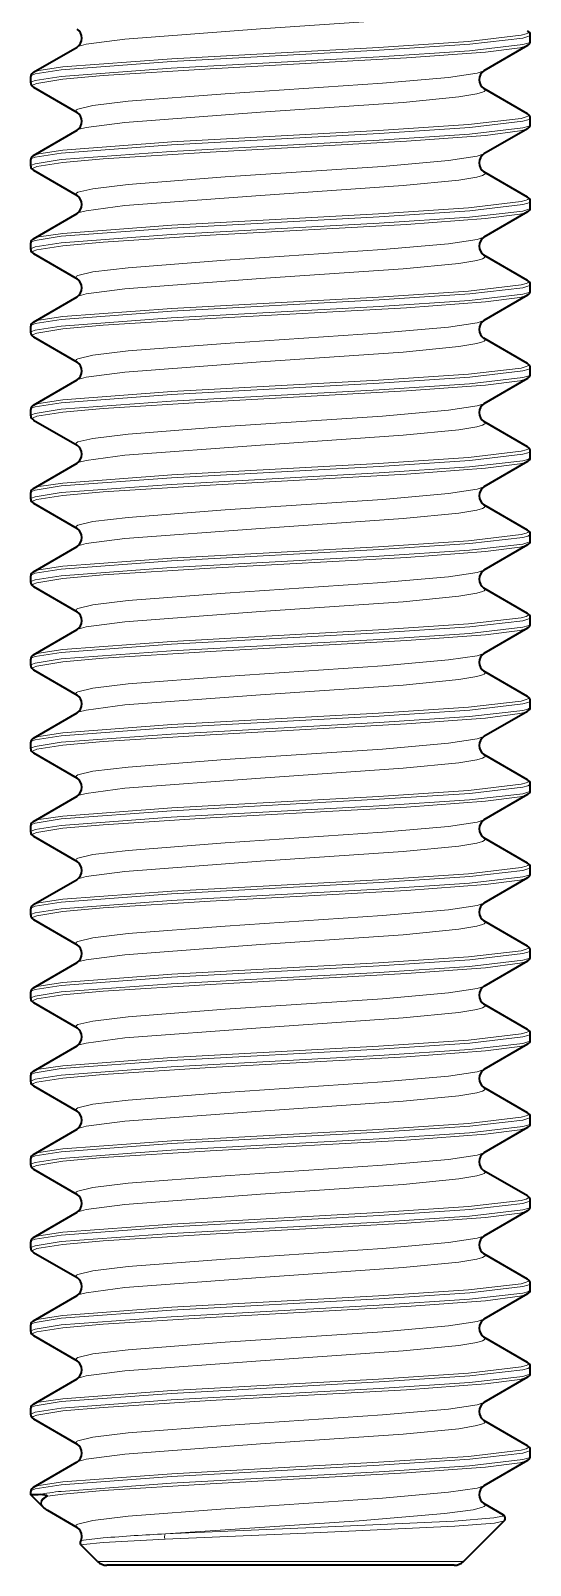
# Model space of a CAD drawing. Extents: x 145 to 857, y 42 to 790.
# Drawn here: x 452.29 to 455.29, y 617.53 to 626.75 of the extents above; entities that cross this region are included whole.
import ezdxf

# ---------------------------------------------------------------- set-up
doc = ezdxf.new("R2010")
doc.units = 0

msp = doc.modelspace()

# ---------------------------------------------------------------- linework, layer by layer
at = {"color": 7, "lineweight": 35, "ltscale": 0.000985718}
for p, q in [((455.292, 626.6844), (455.292, 626.7239)), ((452.292, 626.4344), (452.292, 626.4739)), ((455.292, 626.1844), (455.292, 626.2239)), ((452.292, 625.9344), (452.292, 625.9739)), ((455.292, 625.6844), (455.292, 625.7239)), ((452.292, 625.4344), (452.292, 625.4739)), ((455.292, 625.1844), (455.292, 625.2239)), ((452.292, 624.9344), (452.292, 624.9739)), ((455.292, 624.6844), (455.292, 624.7239)), ((452.292, 624.4344), (452.292, 624.4739)), ((455.292, 624.1844), (455.292, 624.2239)), ((452.292, 623.9344), (452.292, 623.9739)), ((455.292, 623.6844), (455.292, 623.7239)), ((452.292, 623.4344), (452.292, 623.4739)), ((455.292, 623.1844), (455.292, 623.2239)), ((452.292, 622.9344), (452.292, 622.9739)), ((455.292, 622.6844), (455.292, 622.7239)), ((452.292, 622.4344), (452.292, 622.4739)), ((455.292, 622.1844), (455.292, 622.2239)), ((452.292, 621.9344), (452.292, 621.9739)), ((455.292, 621.6844), (455.292, 621.7239)), ((452.292, 621.4344), (452.292, 621.4739)), ((455.292, 621.1844), (455.292, 621.2239)), ((452.292, 620.9344), (452.292, 620.9739)), ((455.292, 620.6844), (455.292, 620.7239)), ((452.292, 620.4344), (452.292, 620.4739)), ((455.292, 620.1844), (455.292, 620.2239)), ((452.292, 619.9344), (452.292, 619.9739)), ((455.292, 619.6844), (455.292, 619.7239)), ((452.292, 619.4344), (452.292, 619.4739)), ((455.292, 619.1844), (455.292, 619.2239)), ((452.292, 618.9344), (452.292, 618.9739)), ((455.292, 618.6844), (455.292, 618.7239)), ((452.292, 618.4344), (452.292, 618.4739)), ((455.292, 618.1844), (455.292, 618.2239))]:
    msp.add_line(p, q, dxfattribs=at)
at = {"color": 7, "lineweight": 35, "ltscale": 0.00757}
for p, q in [((452.3083, 626.4985), (452.5703, 626.6505)), ((455.2756, 626.2485), (455.0137, 626.4005)), ((452.3083, 625.9985), (452.5703, 626.1505)), ((455.2756, 625.7485), (455.0137, 625.9005)), ((452.3083, 625.4985), (452.5703, 625.6505)), ((455.2756, 625.2485), (455.0137, 625.4005)), ((452.3083, 624.9985), (452.5703, 625.1505)), ((455.2756, 624.7485), (455.0137, 624.9005)), ((452.3083, 624.4985), (452.5703, 624.6505)), ((455.2756, 624.2485), (455.0137, 624.4005)), ((452.3083, 623.9985), (452.5703, 624.1505)), ((455.2756, 623.7485), (455.0137, 623.9005)), ((452.3083, 623.4985), (452.5703, 623.6505)), ((455.2756, 623.2485), (455.0137, 623.4005)), ((452.3083, 622.9985), (452.5703, 623.1505)), ((455.2756, 622.7485), (455.0137, 622.9005)), ((452.3083, 622.4985), (452.5703, 622.6505)), ((455.2756, 622.2485), (455.0137, 622.4005)), ((452.3083, 621.9985), (452.5703, 622.1505)), ((455.2756, 621.7485), (455.0137, 621.9005)), ((452.3083, 621.4985), (452.5703, 621.6505)), ((455.2756, 621.2485), (455.0137, 621.4005)), ((452.3083, 620.9985), (452.5703, 621.1505)), ((455.2756, 620.7485), (455.0137, 620.9005)), ((452.3083, 620.4985), (452.5703, 620.6505)), ((455.2756, 620.2485), (455.0137, 620.4005)), ((452.3083, 619.9985), (452.5703, 620.1505)), ((455.2756, 619.7485), (455.0137, 619.9005)), ((452.3083, 619.4985), (452.5703, 619.6505)), ((455.2756, 619.2485), (455.0137, 619.4005)), ((452.3083, 618.9985), (452.5703, 619.1505)), ((455.2756, 618.7485), (455.0137, 618.9005)), ((452.3083, 618.4985), (452.5703, 618.6505)), ((455.2756, 618.2485), (455.0137, 618.4005)), ((452.3083, 617.9985), (452.5703, 618.1505))]:
    msp.add_line(p, q, dxfattribs=at)
at = {"color": 7, "lineweight": 35, "ltscale": 0.007572}
for p, q in [((455.2756, 626.6598), (455.0137, 626.5078)), ((452.3083, 626.4098), (452.5703, 626.2578)), ((455.2756, 626.1598), (455.0137, 626.0078)), ((452.3083, 625.9098), (452.5703, 625.7578)), ((455.2756, 625.6598), (455.0137, 625.5078)), ((452.3083, 625.4098), (452.5703, 625.2578)), ((455.2756, 625.1598), (455.0137, 625.0078)), ((452.3083, 624.9098), (452.5703, 624.7578)), ((455.2756, 624.6598), (455.0137, 624.5078)), ((452.3083, 624.4098), (452.5703, 624.2578)), ((455.2756, 624.1598), (455.0137, 624.0078)), ((452.3083, 623.9098), (452.5703, 623.7578)), ((455.2756, 623.6598), (455.0137, 623.5078)), ((452.3083, 623.4098), (452.5703, 623.2578)), ((455.2756, 623.1598), (455.0137, 623.0078)), ((452.3083, 622.9098), (452.5703, 622.7578)), ((455.2756, 622.6598), (455.0137, 622.5078)), ((452.3083, 622.4098), (452.5703, 622.2578)), ((455.2756, 622.1598), (455.0137, 622.0078)), ((452.3083, 621.9098), (452.5703, 621.7578)), ((455.2756, 621.6598), (455.0137, 621.5078)), ((452.3083, 621.4098), (452.5703, 621.2578)), ((455.2756, 621.1598), (455.0137, 621.0078)), ((452.3083, 620.9098), (452.5703, 620.7578)), ((455.2756, 620.6598), (455.0137, 620.5078)), ((452.3083, 620.4098), (452.5703, 620.2578)), ((455.2756, 620.1598), (455.0137, 620.0078)), ((452.3083, 619.9098), (452.5703, 619.7578)), ((455.2756, 619.6598), (455.0137, 619.5078)), ((452.3083, 619.4098), (452.5703, 619.2578)), ((455.2756, 619.1598), (455.0137, 619.0078)), ((452.3083, 618.9098), (452.5703, 618.7578)), ((455.2756, 618.6598), (455.0137, 618.5078)), ((452.3083, 618.4098), (452.5703, 618.2578)), ((455.2756, 618.1598), (455.0137, 618.0078))]:
    msp.add_line(p, q, dxfattribs=at)
at = {"color": 7, "lineweight": 35, "ltscale": 0.000491333}
msp.add_line((452.292, 617.9542), (452.292, 617.9738), dxfattribs=at)
at = {"color": 7, "lineweight": 35, "ltscale": 0.001141}
msp.add_line((452.3376, 617.9542), (452.292, 617.9542), dxfattribs=at)
at = {"color": 7, "lineweight": 35, "ltscale": 0.00255}
msp.add_line((452.3641, 617.882), (452.292, 617.9542), dxfattribs=at)
at = {"color": 7, "lineweight": 35, "ltscale": 0.000131553}
msp.add_line((452.3934, 617.9451), (452.3892, 617.9484), dxfattribs=at)
at = {"color": 7, "lineweight": 13, "ltscale": 0.002306}
msp.add_line((452.4848, 617.957), (452.3934, 617.9451), dxfattribs=at)
at = {"color": 7, "lineweight": 13, "ltscale": 0.000780081}
msp.add_line((452.3935, 617.8604), (452.3683, 617.8788), dxfattribs=at)
at = {"color": 7, "lineweight": 35, "ltscale": 0.005112}
msp.add_line((452.3935, 617.8604), (452.5703, 617.7578), dxfattribs=at)
at = {"color": 7, "lineweight": 35, "ltscale": 0.003328}
msp.add_line((455.1288, 617.8337), (455.0137, 617.9005), dxfattribs=at)
at = {"color": 7, "lineweight": 35, "ltscale": 0.008615}
msp.add_line((454.8911, 617.5533), (455.1349, 617.797), dxfattribs=at)
at = {"color": 7, "lineweight": 35, "ltscale": 0.003435}
msp.add_line((452.6928, 617.5533), (452.5956, 617.6505), dxfattribs=at)
at = {"color": 7, "lineweight": 13, "ltscale": 0.009292}
msp.add_line((453.099, 617.6877), (452.7279, 617.6666), dxfattribs=at)
at = {"color": 7, "lineweight": 13, "ltscale": 0.003364}
msp.add_line((452.8274, 617.5533), (452.6928, 617.5533), dxfattribs=at)
at = {"color": 7, "lineweight": 13, "ltscale": 0.051595}
msp.add_line((454.8911, 617.5533), (452.8274, 617.5533), dxfattribs=at)
at = {"color": 7, "lineweight": 35, "ltscale": 0.003191}
msp.add_line((452.877, 617.5299), (452.7494, 617.5299), dxfattribs=at)
at = {"color": 7, "lineweight": 35, "ltscale": 0.048939}
msp.add_line((454.8346, 617.5299), (452.877, 617.5299), dxfattribs=at)
at = {"color": 7, "lineweight": 13}
for points in [[(452.5703, 626.6505), (452.5829, 626.6561), (452.625, 626.6671), (452.8572, 626.6979), (453.6721, 626.7589), (454.5292, 626.8179), (454.8621, 626.8507), (454.9708, 626.8688), (455.0054, 626.8788), (455.0156, 626.884), (455.0196, 626.8874), (455.0207, 626.8891), (455.0213, 626.8917)], [(455.292, 626.7239), (455.2914, 626.7217), (455.2905, 626.7202), (455.287, 626.7173), (455.278, 626.713), (455.2472, 626.7043), (454.9283, 626.6672), (454.3847, 626.6312), (453.1366, 626.5629), (452.4756, 626.5136)], [(455.292, 626.6844), (455.2914, 626.6823), (455.2904, 626.6808), (455.2868, 626.6779), (455.2778, 626.6735), (455.2468, 626.6649), (454.9274, 626.6278), (454.3839, 626.5918), (453.1362, 626.5234), (452.4756, 626.4742)], [(455.282, 626.7412), (455.2814, 626.739), (455.2804, 626.7375), (455.2769, 626.7346), (455.268, 626.7303), (455.2372, 626.7217), (454.92, 626.6845), (454.3801, 626.6485), (453.1399, 626.5801), (452.4839, 626.5309)], [(455.2756, 626.6598), (455.2652, 626.6552), (455.23, 626.6461), (455.0239, 626.6196), (454.5477, 626.5845), (453.3697, 626.5193), (452.7275, 626.4788), (452.4848, 626.457)], [(452.4756, 626.5136), (452.3183, 626.4888), (452.2968, 626.4802), (452.2935, 626.4774), (452.2925, 626.476), (452.292, 626.4739)], [(452.4839, 626.5309), (452.3414, 626.5095), (452.3083, 626.4985)], [(452.5626, 626.2667), (452.564, 626.2704), (452.5663, 626.2729), (452.5747, 626.2778), (452.6657, 626.2995), (452.8769, 626.3248), (453.4598, 626.3699), (454.4051, 626.4332), (454.8012, 626.4683), (454.9723, 626.4941), (455.0137, 626.5078)], [(452.4756, 626.4742), (452.3181, 626.4493), (452.2967, 626.4408), (452.2934, 626.4379), (452.2925, 626.4365), (452.292, 626.4344)], [(452.4848, 626.457), (452.3281, 626.432), (452.3068, 626.4235), (452.3034, 626.4207), (452.3025, 626.4192), (452.302, 626.4171)], [(452.5703, 626.1505), (452.5829, 626.1561), (452.625, 626.1671), (452.8572, 626.1979), (453.6721, 626.2589), (454.5292, 626.3179), (454.8621, 626.3507), (454.9708, 626.3688), (455.0054, 626.3788), (455.0156, 626.384), (455.0196, 626.3874), (455.0207, 626.3891), (455.0213, 626.3917)], [(455.292, 626.2239), (455.2914, 626.2217), (455.2905, 626.2202), (455.287, 626.2173), (455.278, 626.213), (455.2472, 626.2043), (454.9283, 626.1672), (454.3847, 626.1312), (453.1366, 626.0629), (452.4756, 626.0136)], [(455.282, 626.2412), (455.2814, 626.239), (455.2804, 626.2375), (455.2769, 626.2346), (455.268, 626.2303), (455.2372, 626.2217), (454.92, 626.1845), (454.3801, 626.1485), (453.1399, 626.0801), (452.4839, 626.0309)], [(455.292, 626.1844), (455.2914, 626.1823), (455.2904, 626.1808), (455.2868, 626.1779), (455.2778, 626.1735), (455.2468, 626.1649), (454.9274, 626.1278), (454.3839, 626.0918), (453.1362, 626.0234), (452.4756, 625.9742)], [(455.2756, 626.1598), (455.2652, 626.1552), (455.23, 626.1461), (455.0239, 626.1196), (454.5477, 626.0845), (453.3697, 626.0193), (452.7275, 625.9788), (452.4848, 625.957)], [(452.4756, 626.0136), (452.3183, 625.9888), (452.2968, 625.9802), (452.2935, 625.9774), (452.2925, 625.976), (452.292, 625.9739)], [(452.4756, 625.9742), (452.3181, 625.9493), (452.2967, 625.9408), (452.2934, 625.9379), (452.2925, 625.9365), (452.292, 625.9344)], [(452.4848, 625.957), (452.3281, 625.932), (452.3068, 625.9235), (452.3034, 625.9207), (452.3025, 625.9192), (452.302, 625.9171)], [(452.4839, 626.0309), (452.3414, 626.0095), (452.3083, 625.9985)], [(452.5626, 625.7667), (452.564, 625.7704), (452.5663, 625.7729), (452.5747, 625.7778), (452.6657, 625.7995), (452.8769, 625.8248), (453.4598, 625.8699), (454.4051, 625.9332), (454.8012, 625.9683), (454.9723, 625.9941), (455.0137, 626.0078)], [(452.5703, 625.6505), (452.5829, 625.6561), (452.625, 625.6671), (452.8572, 625.6979), (453.6721, 625.7589), (454.5292, 625.8179), (454.8621, 625.8507), (454.9708, 625.8688), (455.0054, 625.8788), (455.0156, 625.884), (455.0196, 625.8874), (455.0207, 625.8891), (455.0213, 625.8917)], [(455.292, 625.7239), (455.2914, 625.7217), (455.2905, 625.7202), (455.287, 625.7173), (455.278, 625.713), (455.2472, 625.7043), (454.9283, 625.6672), (454.3847, 625.6312), (453.1366, 625.5629), (452.4756, 625.5136)], [(455.292, 625.6844), (455.2914, 625.6823), (455.2904, 625.6808), (455.2868, 625.6779), (455.2778, 625.6735), (455.2468, 625.6649), (454.9274, 625.6278), (454.3839, 625.5918), (453.1362, 625.5234), (452.4756, 625.4742)], [(455.282, 625.7412), (455.2814, 625.739), (455.2804, 625.7375), (455.2769, 625.7346), (455.268, 625.7303), (455.2372, 625.7217), (454.92, 625.6845), (454.3801, 625.6485), (453.1399, 625.5801), (452.4839, 625.5309)], [(455.2756, 625.6598), (455.2652, 625.6552), (455.23, 625.6461), (455.0239, 625.6196), (454.5477, 625.5845), (453.3697, 625.5193), (452.7275, 625.4788), (452.4848, 625.457)], [(452.4756, 625.5136), (452.3183, 625.4888), (452.2968, 625.4802), (452.2935, 625.4774), (452.2925, 625.476), (452.292, 625.4739)], [(452.4839, 625.5309), (452.3414, 625.5095), (452.3083, 625.4985)], [(452.5626, 625.2667), (452.564, 625.2704), (452.5663, 625.2729), (452.5747, 625.2778), (452.6657, 625.2995), (452.8769, 625.3248), (453.4598, 625.3699), (454.4051, 625.4332), (454.8012, 625.4683), (454.9723, 625.4941), (455.0137, 625.5078)], [(452.4756, 625.4742), (452.3181, 625.4493), (452.2967, 625.4408), (452.2934, 625.4379), (452.2925, 625.4365), (452.292, 625.4344)], [(452.4848, 625.457), (452.3281, 625.432), (452.3068, 625.4235), (452.3034, 625.4207), (452.3025, 625.4192), (452.302, 625.4171)], [(452.5703, 625.1505), (452.5829, 625.1561), (452.625, 625.1671), (452.8572, 625.1979), (453.6721, 625.2589), (454.5292, 625.3179), (454.8621, 625.3507), (454.9708, 625.3688), (455.0054, 625.3788), (455.0156, 625.384), (455.0196, 625.3874), (455.0207, 625.3891), (455.0213, 625.3917)], [(455.292, 625.2239), (455.2914, 625.2217), (455.2905, 625.2202), (455.287, 625.2173), (455.278, 625.213), (455.2472, 625.2043), (454.9283, 625.1672), (454.3847, 625.1312), (453.1366, 625.0629), (452.4756, 625.0136)], [(455.282, 625.2412), (455.2814, 625.239), (455.2804, 625.2375), (455.2769, 625.2346), (455.268, 625.2303), (455.2372, 625.2217), (454.92, 625.1845), (454.3801, 625.1485), (453.1399, 625.0801), (452.4839, 625.0309)], [(455.292, 625.1844), (455.2914, 625.1823), (455.2904, 625.1808), (455.2868, 625.1779), (455.2778, 625.1735), (455.2468, 625.1649), (454.9274, 625.1278), (454.3839, 625.0918), (453.1362, 625.0234), (452.4756, 624.9742)], [(455.2756, 625.1598), (455.2652, 625.1552), (455.23, 625.1461), (455.0239, 625.1196), (454.5477, 625.0845), (453.3697, 625.0193), (452.7275, 624.9788), (452.4848, 624.957)], [(452.4839, 625.0309), (452.3414, 625.0095), (452.3083, 624.9985)], [(452.4756, 625.0136), (452.3183, 624.9888), (452.2968, 624.9802), (452.2935, 624.9774), (452.2925, 624.976), (452.292, 624.9739)], [(452.4756, 624.9742), (452.3181, 624.9493), (452.2967, 624.9408), (452.2934, 624.9379), (452.2925, 624.9365), (452.292, 624.9344)], [(452.4848, 624.957), (452.3281, 624.932), (452.3068, 624.9235), (452.3034, 624.9207), (452.3025, 624.9192), (452.302, 624.9171)], [(452.5626, 624.7667), (452.564, 624.7704), (452.5663, 624.7729), (452.5747, 624.7778), (452.6657, 624.7995), (452.8769, 624.8248), (453.4598, 624.8699), (454.4051, 624.9332), (454.8012, 624.9683), (454.9723, 624.9941), (455.0137, 625.0078)], [(452.5703, 624.6505), (452.5829, 624.6561), (452.625, 624.6671), (452.8572, 624.6979), (453.6721, 624.7589), (454.5292, 624.8179), (454.8621, 624.8507), (454.9708, 624.8688), (455.0054, 624.8788), (455.0156, 624.884), (455.0196, 624.8874), (455.0207, 624.8891), (455.0213, 624.8917)], [(455.292, 624.7239), (455.2914, 624.7217), (455.2905, 624.7202), (455.287, 624.7173), (455.278, 624.713), (455.2472, 624.7043), (454.9283, 624.6672), (454.3847, 624.6312), (453.1366, 624.5629), (452.4756, 624.5136)], [(455.292, 624.6844), (455.2914, 624.6823), (455.2904, 624.6808), (455.2868, 624.6779), (455.2778, 624.6735), (455.2468, 624.6649), (454.9274, 624.6278), (454.3839, 624.5918), (453.1362, 624.5234), (452.4756, 624.4742)], [(455.282, 624.7412), (455.2814, 624.739), (455.2804, 624.7375), (455.2769, 624.7346), (455.268, 624.7303), (455.2372, 624.7217), (454.92, 624.6845), (454.3801, 624.6485), (453.1399, 624.5801), (452.4839, 624.5309)], [(455.2756, 624.6598), (455.2652, 624.6552), (455.23, 624.6461), (455.0239, 624.6196), (454.5477, 624.5845), (453.3697, 624.5193), (452.7275, 624.4788), (452.4848, 624.457)], [(452.4756, 624.5136), (452.3183, 624.4888), (452.2968, 624.4802), (452.2935, 624.4774), (452.2925, 624.476), (452.292, 624.4739)], [(452.4756, 624.4742), (452.3181, 624.4493), (452.2967, 624.4408), (452.2934, 624.4379), (452.2925, 624.4365), (452.292, 624.4344)], [(452.4839, 624.5309), (452.3414, 624.5095), (452.3083, 624.4985)], [(452.5626, 624.2667), (452.564, 624.2704), (452.5663, 624.2729), (452.5747, 624.2778), (452.6657, 624.2995), (452.8769, 624.3248), (453.4598, 624.3699), (454.4051, 624.4332), (454.8012, 624.4683), (454.9723, 624.4941), (455.0137, 624.5078)], [(452.4848, 624.457), (452.3281, 624.432), (452.3068, 624.4235), (452.3034, 624.4207), (452.3025, 624.4192), (452.302, 624.4171)], [(452.5703, 624.1505), (452.5829, 624.1561), (452.625, 624.1671), (452.8572, 624.1979), (453.6721, 624.2589), (454.5292, 624.3179), (454.8621, 624.3507), (454.9708, 624.3688), (455.0054, 624.3788), (455.0156, 624.384), (455.0196, 624.3874), (455.0207, 624.3891), (455.0213, 624.3917)], [(455.292, 624.2239), (455.2914, 624.2217), (455.2905, 624.2202), (455.287, 624.2173), (455.278, 624.213), (455.2472, 624.2043), (454.9283, 624.1672), (454.3847, 624.1312), (453.1366, 624.0629), (452.4756, 624.0136)], [(455.282, 624.2412), (455.2814, 624.239), (455.2804, 624.2375), (455.2769, 624.2346), (455.268, 624.2303), (455.2372, 624.2217), (454.92, 624.1845), (454.3801, 624.1485), (453.1399, 624.0801), (452.4839, 624.0309)], [(455.292, 624.1844), (455.2914, 624.1823), (455.2904, 624.1808), (455.2868, 624.1779), (455.2778, 624.1735), (455.2468, 624.1649), (454.9274, 624.1278), (454.3839, 624.0918), (453.1362, 624.0234), (452.4756, 623.9742)], [(455.2756, 624.1598), (455.2652, 624.1552), (455.23, 624.1461), (455.0239, 624.1196), (454.5477, 624.0845), (453.3697, 624.0193), (452.7275, 623.9788), (452.4848, 623.957)], [(452.4756, 624.0136), (452.3183, 623.9888), (452.2968, 623.9802), (452.2935, 623.9774), (452.2925, 623.976), (452.292, 623.9739)], [(452.4839, 624.0309), (452.3414, 624.0095), (452.3083, 623.9985)], [(452.5626, 623.7667), (452.564, 623.7704), (452.5663, 623.7729), (452.5747, 623.7778), (452.6657, 623.7995), (452.8769, 623.8248), (453.4598, 623.8699), (454.4051, 623.9332), (454.8012, 623.9683), (454.9723, 623.9941), (455.0137, 624.0078)], [(452.4756, 623.9742), (452.3181, 623.9493), (452.2967, 623.9408), (452.2934, 623.9379), (452.2925, 623.9365), (452.292, 623.9344)], [(452.4848, 623.957), (452.3281, 623.932), (452.3068, 623.9235), (452.3034, 623.9207), (452.3025, 623.9192), (452.302, 623.9171)], [(452.5703, 623.6505), (452.5829, 623.6561), (452.625, 623.6671), (452.8572, 623.6979), (453.6721, 623.7589), (454.5292, 623.8179), (454.8621, 623.8507), (454.9708, 623.8688), (455.0054, 623.8788), (455.0156, 623.884), (455.0196, 623.8874), (455.0207, 623.8891), (455.0213, 623.8917)], [(455.282, 623.7412), (455.2814, 623.739), (455.2804, 623.7375), (455.2769, 623.7346), (455.268, 623.7303), (455.2372, 623.7217), (454.92, 623.6845), (454.3801, 623.6485), (453.1399, 623.5801), (452.4839, 623.5309)], [(455.292, 623.7239), (455.2914, 623.7217), (455.2905, 623.7202), (455.287, 623.7173), (455.278, 623.713), (455.2472, 623.7043), (454.9283, 623.6672), (454.3847, 623.6312), (453.1366, 623.5629), (452.4756, 623.5136)], [(455.292, 623.6844), (455.2914, 623.6823), (455.2904, 623.6808), (455.2868, 623.6779), (455.2778, 623.6735), (455.2468, 623.6649), (454.9274, 623.6278), (454.3839, 623.5918), (453.1362, 623.5234), (452.4756, 623.4742)], [(455.2756, 623.6598), (455.2652, 623.6552), (455.23, 623.6461), (455.0239, 623.6196), (454.5477, 623.5845), (453.3697, 623.5193), (452.7275, 623.4788), (452.4848, 623.457)], [(452.4756, 623.5136), (452.3183, 623.4888), (452.2968, 623.4802), (452.2935, 623.4774), (452.2925, 623.476), (452.292, 623.4739)], [(452.4756, 623.4742), (452.3181, 623.4493), (452.2967, 623.4408), (452.2934, 623.4379), (452.2925, 623.4365), (452.292, 623.4344)], [(452.4848, 623.457), (452.3281, 623.432), (452.3068, 623.4235), (452.3034, 623.4207), (452.3025, 623.4192), (452.302, 623.4171)], [(452.4839, 623.5309), (452.3414, 623.5095), (452.3083, 623.4985)], [(452.5626, 623.2667), (452.564, 623.2704), (452.5663, 623.2729), (452.5747, 623.2778), (452.6657, 623.2995), (452.8769, 623.3248), (453.4598, 623.3699), (454.4051, 623.4332), (454.8012, 623.4683), (454.9723, 623.4941), (455.0137, 623.5078)], [(452.5703, 623.1505), (452.5829, 623.1561), (452.625, 623.1671), (452.8572, 623.1979), (453.6721, 623.2589), (454.5292, 623.3179), (454.8621, 623.3507), (454.9708, 623.3688), (455.0054, 623.3788), (455.0156, 623.384), (455.0196, 623.3874), (455.0207, 623.3891), (455.0213, 623.3917)], [(455.292, 623.2239), (455.2914, 623.2217), (455.2905, 623.2202), (455.287, 623.2173), (455.278, 623.213), (455.2472, 623.2043), (454.9283, 623.1672), (454.3847, 623.1312), (453.1366, 623.0629), (452.4756, 623.0136)], [(455.292, 623.1844), (455.2914, 623.1823), (455.2904, 623.1808), (455.2868, 623.1779), (455.2778, 623.1735), (455.2468, 623.1649), (454.9274, 623.1278), (454.3839, 623.0918), (453.1362, 623.0234), (452.4756, 622.9742)], [(455.282, 623.2412), (455.2814, 623.239), (455.2804, 623.2375), (455.2769, 623.2346), (455.268, 623.2303), (455.2372, 623.2217), (454.92, 623.1845), (454.3801, 623.1485), (453.1399, 623.0801), (452.4839, 623.0309)], [(455.2756, 623.1598), (455.2652, 623.1552), (455.23, 623.1461), (455.0239, 623.1196), (454.5477, 623.0845), (453.3697, 623.0193), (452.7275, 622.9788), (452.4848, 622.957)], [(452.4756, 623.0136), (452.3183, 622.9888), (452.2968, 622.9802), (452.2935, 622.9774), (452.2925, 622.976), (452.292, 622.9739)], [(452.4839, 623.0309), (452.3414, 623.0095), (452.3083, 622.9985)], [(452.5626, 622.7667), (452.564, 622.7704), (452.5663, 622.7729), (452.5747, 622.7778), (452.6657, 622.7995), (452.8769, 622.8248), (453.4598, 622.8699), (454.4051, 622.9332), (454.8012, 622.9683), (454.9723, 622.9941), (455.0137, 623.0078)], [(452.4756, 622.9742), (452.3181, 622.9493), (452.2967, 622.9408), (452.2934, 622.9379), (452.2925, 622.9365), (452.292, 622.9344)], [(452.4848, 622.957), (452.3281, 622.932), (452.3068, 622.9235), (452.3034, 622.9207), (452.3025, 622.9192), (452.302, 622.9171)], [(452.5703, 622.6505), (452.5829, 622.6561), (452.625, 622.6671), (452.8572, 622.6979), (453.6721, 622.7589), (454.5292, 622.8179), (454.8621, 622.8507), (454.9708, 622.8688), (455.0054, 622.8788), (455.0156, 622.884), (455.0196, 622.8874), (455.0207, 622.8891), (455.0213, 622.8917)], [(455.292, 622.7239), (455.2914, 622.7217), (455.2905, 622.7202), (455.287, 622.7173), (455.278, 622.713), (455.2472, 622.7043), (454.9283, 622.6672), (454.3847, 622.6312), (453.1366, 622.5629), (452.4756, 622.5136)], [(455.282, 622.7412), (455.2814, 622.739), (455.2804, 622.7375), (455.2769, 622.7346), (455.268, 622.7303), (455.2372, 622.7217), (454.92, 622.6845), (454.3801, 622.6485), (453.1399, 622.5801), (452.4839, 622.5309)], [(455.292, 622.6844), (455.2914, 622.6823), (455.2904, 622.6808), (455.2868, 622.6779), (455.2778, 622.6735), (455.2468, 622.6649), (454.9274, 622.6278), (454.3839, 622.5918), (453.1362, 622.5234), (452.4756, 622.4742)], [(455.2756, 622.6598), (455.2652, 622.6552), (455.23, 622.6461), (455.0239, 622.6196), (454.5477, 622.5845), (453.3697, 622.5193), (452.7275, 622.4788), (452.4848, 622.457)], [(452.4839, 622.5309), (452.3414, 622.5095), (452.3083, 622.4985)], [(452.4756, 622.5136), (452.3183, 622.4888), (452.2968, 622.4802), (452.2935, 622.4774), (452.2925, 622.476), (452.292, 622.4739)], [(452.4756, 622.4742), (452.3181, 622.4493), (452.2967, 622.4408), (452.2934, 622.4379), (452.2925, 622.4365), (452.292, 622.4344)], [(452.4848, 622.457), (452.3281, 622.432), (452.3068, 622.4235), (452.3034, 622.4207), (452.3025, 622.4192), (452.302, 622.4171)], [(452.5626, 622.2667), (452.564, 622.2704), (452.5663, 622.2729), (452.5747, 622.2778), (452.6657, 622.2995), (452.8769, 622.3248), (453.4598, 622.3699), (454.4051, 622.4332), (454.8012, 622.4683), (454.9723, 622.4941), (455.0137, 622.5078)], [(452.5703, 622.1505), (452.5829, 622.1561), (452.625, 622.1671), (452.8572, 622.1979), (453.6721, 622.2589), (454.5292, 622.3179), (454.8621, 622.3507), (454.9708, 622.3688), (455.0054, 622.3788), (455.0156, 622.384), (455.0196, 622.3874), (455.0207, 622.3891), (455.0213, 622.3917)], [(455.292, 622.2239), (455.2914, 622.2217), (455.2905, 622.2202), (455.287, 622.2173), (455.278, 622.213), (455.2472, 622.2043), (454.9283, 622.1672), (454.3847, 622.1312), (453.1366, 622.0629), (452.4756, 622.0136)], [(455.292, 622.1844), (455.2914, 622.1823), (455.2904, 622.1808), (455.2868, 622.1779), (455.2778, 622.1735), (455.2468, 622.1649), (454.9274, 622.1278), (454.3839, 622.0918), (453.1362, 622.0234), (452.4756, 621.9742)], [(455.282, 622.2412), (455.2814, 622.239), (455.2804, 622.2375), (455.2769, 622.2346), (455.268, 622.2303), (455.2372, 622.2217), (454.92, 622.1845), (454.3801, 622.1485), (453.1399, 622.0801), (452.4839, 622.0309)], [(455.2756, 622.1598), (455.2652, 622.1552), (455.23, 622.1461), (455.0239, 622.1196), (454.5477, 622.0845), (453.3697, 622.0193), (452.7275, 621.9788), (452.4848, 621.957)], [(452.4756, 622.0136), (452.3183, 621.9888), (452.2968, 621.9802), (452.2935, 621.9774), (452.2925, 621.976), (452.292, 621.9739)], [(452.4839, 622.0309), (452.3414, 622.0095), (452.3083, 621.9985)], [(452.5626, 621.7667), (452.564, 621.7704), (452.5663, 621.7729), (452.5747, 621.7778), (452.6657, 621.7995), (452.8769, 621.8248), (453.4598, 621.8699), (454.4051, 621.9332), (454.8012, 621.9683), (454.9723, 621.9941), (455.0137, 622.0078)], [(452.4756, 621.9742), (452.3181, 621.9493), (452.2967, 621.9408), (452.2934, 621.9379), (452.2925, 621.9365), (452.292, 621.9344)], [(452.4848, 621.957), (452.3281, 621.932), (452.3068, 621.9235), (452.3034, 621.9207), (452.3025, 621.9192), (452.302, 621.9171)], [(452.5703, 621.6505), (452.5829, 621.6561), (452.625, 621.6671), (452.8572, 621.6979), (453.6721, 621.7589), (454.5292, 621.8179), (454.8621, 621.8507), (454.9708, 621.8688), (455.0054, 621.8788), (455.0156, 621.884), (455.0196, 621.8874), (455.0207, 621.8891), (455.0213, 621.8917)], [(455.292, 621.7239), (455.2914, 621.7217), (455.2905, 621.7202), (455.287, 621.7173), (455.278, 621.713), (455.2472, 621.7043), (454.9283, 621.6672), (454.3847, 621.6312), (453.1366, 621.5629), (452.4756, 621.5136)], [(455.282, 621.7412), (455.2814, 621.739), (455.2804, 621.7375), (455.2769, 621.7346), (455.268, 621.7303), (455.2372, 621.7217), (454.92, 621.6845), (454.3801, 621.6485), (453.1399, 621.5801), (452.4839, 621.5309)], [(455.292, 621.6844), (455.2914, 621.6823), (455.2904, 621.6808), (455.2868, 621.6779), (455.2778, 621.6735), (455.2468, 621.6649), (454.9274, 621.6278), (454.3839, 621.5918), (453.1362, 621.5234), (452.4756, 621.4742)], [(455.2756, 621.6598), (455.2652, 621.6552), (455.23, 621.6461), (455.0239, 621.6196), (454.5477, 621.5845), (453.3697, 621.5193), (452.7275, 621.4788), (452.4848, 621.457)], [(452.4839, 621.5309), (452.3414, 621.5095), (452.3083, 621.4985)], [(452.4756, 621.5136), (452.3183, 621.4888), (452.2968, 621.4802), (452.2935, 621.4774), (452.2925, 621.476), (452.292, 621.4739)], [(452.4756, 621.4742), (452.3181, 621.4493), (452.2967, 621.4408), (452.2934, 621.4379), (452.2925, 621.4365), (452.292, 621.4344)], [(452.4848, 621.457), (452.3281, 621.432), (452.3068, 621.4235), (452.3034, 621.4207), (452.3025, 621.4192), (452.302, 621.4171)], [(452.5626, 621.2667), (452.564, 621.2704), (452.5663, 621.2729), (452.5747, 621.2778), (452.6657, 621.2995), (452.8769, 621.3248), (453.4598, 621.3699), (454.4051, 621.4332), (454.8012, 621.4683), (454.9723, 621.4941), (455.0137, 621.5078)], [(452.5703, 621.1505), (452.5829, 621.1561), (452.625, 621.1671), (452.8572, 621.1979), (453.6721, 621.2589), (454.5292, 621.3179), (454.8621, 621.3507), (454.9708, 621.3688), (455.0054, 621.3788), (455.0156, 621.384), (455.0196, 621.3874), (455.0207, 621.3891), (455.0213, 621.3917)], [(455.282, 621.2412), (455.2814, 621.239), (455.2804, 621.2375), (455.2769, 621.2346), (455.268, 621.2303), (455.2372, 621.2217), (454.92, 621.1845), (454.3801, 621.1485), (453.1399, 621.0801), (452.4839, 621.0309)], [(455.292, 621.2239), (455.2914, 621.2217), (455.2905, 621.2202), (455.287, 621.2173), (455.278, 621.213), (455.2472, 621.2043), (454.9283, 621.1672), (454.3847, 621.1312), (453.1366, 621.0629), (452.4756, 621.0136)], [(455.292, 621.1844), (455.2914, 621.1823), (455.2904, 621.1808), (455.2868, 621.1779), (455.2778, 621.1735), (455.2468, 621.1649), (454.9274, 621.1278), (454.3839, 621.0918), (453.1362, 621.0234), (452.4756, 620.9742)], [(455.2756, 621.1598), (455.2652, 621.1552), (455.23, 621.1461), (455.0239, 621.1196), (454.5477, 621.0845), (453.3697, 621.0193), (452.7275, 620.9788), (452.4848, 620.957)], [(452.4756, 621.0136), (452.3183, 620.9888), (452.2968, 620.9802), (452.2935, 620.9774), (452.2925, 620.976), (452.292, 620.9739)], [(452.4756, 620.9742), (452.3181, 620.9493), (452.2967, 620.9408), (452.2934, 620.9379), (452.2925, 620.9365), (452.292, 620.9344)], [(452.4839, 621.0309), (452.3414, 621.0095), (452.3083, 620.9985)], [(452.5626, 620.7667), (452.564, 620.7704), (452.5663, 620.7729), (452.5747, 620.7778), (452.6657, 620.7995), (452.8769, 620.8248), (453.4598, 620.8699), (454.4051, 620.9332), (454.8012, 620.9683), (454.9723, 620.9941), (455.0137, 621.0078)], [(452.4848, 620.957), (452.3281, 620.932), (452.3068, 620.9235), (452.3034, 620.9207), (452.3025, 620.9192), (452.302, 620.9171)], [(452.5703, 620.6505), (452.5829, 620.6561), (452.625, 620.6671), (452.8572, 620.6979), (453.6721, 620.7589), (454.5292, 620.8179), (454.8621, 620.8507), (454.9708, 620.8688), (455.0054, 620.8788), (455.0156, 620.884), (455.0196, 620.8874), (455.0207, 620.8891), (455.0213, 620.8917)], [(455.292, 620.7239), (455.2914, 620.7217), (455.2905, 620.7202), (455.287, 620.7173), (455.278, 620.713), (455.2472, 620.7043), (454.9283, 620.6672), (454.3847, 620.6312), (453.1366, 620.5629), (452.4756, 620.5136)], [(455.282, 620.7412), (455.2814, 620.739), (455.2804, 620.7375), (455.2769, 620.7346), (455.268, 620.7303), (455.2372, 620.7217), (454.92, 620.6845), (454.3801, 620.6485), (453.1399, 620.5801), (452.4839, 620.5309)], [(455.292, 620.6844), (455.2914, 620.6823), (455.2904, 620.6808), (455.2868, 620.6779), (455.2778, 620.6735), (455.2468, 620.6649), (454.9274, 620.6278), (454.3839, 620.5918), (453.1362, 620.5234), (452.4756, 620.4742)], [(455.2756, 620.6598), (455.2652, 620.6552), (455.23, 620.6461), (455.0239, 620.6196), (454.5477, 620.5845), (453.3697, 620.5193), (452.7275, 620.4788), (452.4848, 620.457)], [(452.4756, 620.5136), (452.3183, 620.4888), (452.2968, 620.4802), (452.2935, 620.4774), (452.2925, 620.476), (452.292, 620.4739)], [(452.4839, 620.5309), (452.3414, 620.5095), (452.3083, 620.4985)], [(452.5626, 620.2667), (452.564, 620.2704), (452.5663, 620.2729), (452.5747, 620.2778), (452.6657, 620.2995), (452.8769, 620.3248), (453.4598, 620.3699), (454.4051, 620.4332), (454.8012, 620.4683), (454.9723, 620.4941), (455.0137, 620.5078)], [(452.4756, 620.4742), (452.3181, 620.4493), (452.2967, 620.4408), (452.2934, 620.4379), (452.2925, 620.4365), (452.292, 620.4344)], [(452.4848, 620.457), (452.3281, 620.432), (452.3068, 620.4235), (452.3034, 620.4207), (452.3025, 620.4192), (452.302, 620.4171)], [(452.5703, 620.1505), (452.5829, 620.1561), (452.625, 620.1671), (452.8572, 620.1979), (453.6721, 620.2589), (454.5292, 620.3179), (454.8621, 620.3507), (454.9708, 620.3688), (455.0054, 620.3788), (455.0156, 620.384), (455.0196, 620.3874), (455.0207, 620.3891), (455.0213, 620.3917)], [(455.282, 620.2412), (455.2814, 620.239), (455.2804, 620.2375), (455.2769, 620.2346), (455.268, 620.2303), (455.2372, 620.2217), (454.92, 620.1845), (454.3801, 620.1485), (453.1399, 620.0801), (452.4839, 620.0309)], [(455.292, 620.2239), (455.2914, 620.2217), (455.2905, 620.2202), (455.287, 620.2173), (455.278, 620.213), (455.2472, 620.2043), (454.9283, 620.1672), (454.3847, 620.1312), (453.1366, 620.0629), (452.4756, 620.0136)], [(455.292, 620.1844), (455.2914, 620.1823), (455.2904, 620.1808), (455.2868, 620.1779), (455.2778, 620.1735), (455.2468, 620.1649), (454.9274, 620.1278), (454.3839, 620.0918), (453.1362, 620.0234), (452.4756, 619.9742)], [(455.2756, 620.1598), (455.2652, 620.1552), (455.23, 620.1461), (455.0239, 620.1196), (454.5477, 620.0845), (453.3697, 620.0193), (452.7275, 619.9788), (452.4848, 619.957)], [(452.4756, 620.0136), (452.3183, 619.9888), (452.2968, 619.9802), (452.2935, 619.9774), (452.2925, 619.976), (452.292, 619.9739)], [(452.4756, 619.9742), (452.3181, 619.9493), (452.2967, 619.9408), (452.2934, 619.9379), (452.2925, 619.9365), (452.292, 619.9344)], [(452.4848, 619.957), (452.3281, 619.932), (452.3068, 619.9235), (452.3034, 619.9207), (452.3025, 619.9192), (452.302, 619.9171)], [(452.4839, 620.0309), (452.3414, 620.0095), (452.3083, 619.9985)], [(452.5626, 619.7667), (452.564, 619.7704), (452.5663, 619.7729), (452.5747, 619.7778), (452.6657, 619.7995), (452.8769, 619.8248), (453.4598, 619.8699), (454.4051, 619.9332), (454.8012, 619.9683), (454.9723, 619.9941), (455.0137, 620.0078)], [(452.5703, 619.6505), (452.5829, 619.6561), (452.625, 619.6671), (452.8572, 619.6979), (453.6721, 619.7589), (454.5292, 619.8179), (454.8621, 619.8507), (454.9708, 619.8688), (455.0054, 619.8788), (455.0156, 619.884), (455.0196, 619.8874), (455.0207, 619.8891), (455.0213, 619.8917)], [(455.292, 619.7239), (455.2914, 619.7217), (455.2905, 619.7202), (455.287, 619.7173), (455.278, 619.713), (455.2472, 619.7043), (454.9283, 619.6672), (454.3847, 619.6312), (453.1366, 619.5629), (452.4756, 619.5136)], [(455.292, 619.6844), (455.2914, 619.6823), (455.2904, 619.6808), (455.2868, 619.6779), (455.2778, 619.6735), (455.2468, 619.6649), (454.9274, 619.6278), (454.3839, 619.5918), (453.1362, 619.5234), (452.4756, 619.4742)], [(455.282, 619.7412), (455.2814, 619.739), (455.2804, 619.7375), (455.2769, 619.7346), (455.268, 619.7303), (455.2372, 619.7217), (454.92, 619.6845), (454.3801, 619.6485), (453.1399, 619.5801), (452.4839, 619.5309)], [(455.2756, 619.6598), (455.2652, 619.6552), (455.23, 619.6461), (455.0239, 619.6196), (454.5477, 619.5845), (453.3697, 619.5193), (452.7275, 619.4788), (452.4848, 619.457)], [(452.4756, 619.5136), (452.3183, 619.4888), (452.2968, 619.4802), (452.2935, 619.4774), (452.2925, 619.476), (452.292, 619.4739)], [(452.4839, 619.5309), (452.3414, 619.5095), (452.3083, 619.4985)], [(452.5626, 619.2667), (452.564, 619.2704), (452.5663, 619.2729), (452.5747, 619.2778), (452.6657, 619.2995), (452.8769, 619.3248), (453.4598, 619.3699), (454.4051, 619.4332), (454.8012, 619.4683), (454.9723, 619.4941), (455.0137, 619.5078)], [(452.4756, 619.4742), (452.3181, 619.4493), (452.2967, 619.4408), (452.2934, 619.4379), (452.2925, 619.4365), (452.292, 619.4344)], [(452.4848, 619.457), (452.3281, 619.432), (452.3068, 619.4235), (452.3034, 619.4207), (452.3025, 619.4192), (452.302, 619.4171)], [(452.5703, 619.1505), (452.5829, 619.1561), (452.625, 619.1671), (452.8572, 619.1979), (453.6721, 619.2589), (454.5292, 619.3179), (454.8621, 619.3507), (454.9708, 619.3688), (455.0054, 619.3788), (455.0156, 619.384), (455.0196, 619.3874), (455.0207, 619.3891), (455.0213, 619.3917)], [(455.292, 619.2239), (455.2914, 619.2217), (455.2905, 619.2202), (455.287, 619.2173), (455.278, 619.213), (455.2472, 619.2043), (454.9283, 619.1672), (454.3847, 619.1312), (453.1366, 619.0629), (452.4756, 619.0136)], [(455.282, 619.2412), (455.2814, 619.239), (455.2804, 619.2375), (455.2769, 619.2346), (455.268, 619.2303), (455.2372, 619.2217), (454.92, 619.1845), (454.3801, 619.1485), (453.1399, 619.0801), (452.4839, 619.0309)], [(455.292, 619.1844), (455.2914, 619.1823), (455.2904, 619.1808), (455.2868, 619.1779), (455.2778, 619.1735), (455.2468, 619.1649), (454.9274, 619.1278), (454.3839, 619.0918), (453.1362, 619.0234), (452.4756, 618.9742)], [(455.2756, 619.1598), (455.2652, 619.1552), (455.23, 619.1461), (455.0239, 619.1196), (454.5477, 619.0845), (453.3697, 619.0193), (452.7275, 618.9788), (452.4848, 618.957)], [(452.4839, 619.0309), (452.3414, 619.0095), (452.3083, 618.9985)], [(452.4756, 619.0136), (452.3183, 618.9888), (452.2968, 618.9802), (452.2935, 618.9774), (452.2925, 618.976), (452.292, 618.9739)], [(452.4756, 618.9742), (452.3181, 618.9493), (452.2967, 618.9408), (452.2934, 618.9379), (452.2925, 618.9365), (452.292, 618.9344)], [(452.4848, 618.957), (452.3281, 618.932), (452.3068, 618.9235), (452.3034, 618.9207), (452.3025, 618.9192), (452.302, 618.9171)], [(452.5626, 618.7667), (452.564, 618.7704), (452.5663, 618.7729), (452.5747, 618.7778), (452.6657, 618.7995), (452.8769, 618.8248), (453.4598, 618.8699), (454.4051, 618.9332), (454.8012, 618.9683), (454.9723, 618.9941), (455.0137, 619.0078)], [(452.5703, 618.6505), (452.5829, 618.6561), (452.625, 618.6671), (452.8572, 618.6979), (453.6721, 618.7589), (454.5292, 618.8179), (454.8621, 618.8507), (454.9708, 618.8688), (455.0054, 618.8788), (455.0156, 618.884), (455.0196, 618.8874), (455.0207, 618.8891), (455.0213, 618.8917)], [(455.292, 618.7239), (455.2914, 618.7217), (455.2905, 618.7202), (455.287, 618.7173), (455.278, 618.713), (455.2472, 618.7043), (454.9283, 618.6672), (454.3847, 618.6312), (453.1366, 618.5629), (452.4756, 618.5136)], [(455.292, 618.6844), (455.2914, 618.6823), (455.2904, 618.6808), (455.2868, 618.6779), (455.2778, 618.6735), (455.2468, 618.6649), (454.9274, 618.6278), (454.3839, 618.5918), (453.1362, 618.5234), (452.4756, 618.4742)], [(455.282, 618.7412), (455.2814, 618.739), (455.2804, 618.7375), (455.2769, 618.7346), (455.268, 618.7303), (455.2372, 618.7217), (454.92, 618.6845), (454.3801, 618.6485), (453.1399, 618.5801), (452.4839, 618.5309)], [(455.2756, 618.6598), (455.2652, 618.6552), (455.23, 618.6461), (455.0239, 618.6196), (454.5477, 618.5845), (453.3697, 618.5193), (452.7275, 618.4788), (452.4848, 618.457)], [(452.4756, 618.5136), (452.3183, 618.4888), (452.2968, 618.4802), (452.2935, 618.4774), (452.2925, 618.476), (452.292, 618.4739)], [(452.4756, 618.4742), (452.3181, 618.4493), (452.2967, 618.4408), (452.2934, 618.4379), (452.2925, 618.4365), (452.292, 618.4344)], [(452.4839, 618.5309), (452.3414, 618.5095), (452.3083, 618.4985)], [(452.5626, 618.2667), (452.564, 618.2704), (452.5663, 618.2729), (452.5747, 618.2778), (452.6657, 618.2995), (452.8769, 618.3248), (453.4598, 618.3699), (454.4051, 618.4332), (454.8012, 618.4683), (454.9723, 618.4941), (455.0137, 618.5078)], [(452.4848, 618.457), (452.3281, 618.432), (452.3068, 618.4235), (452.3034, 618.4207), (452.3025, 618.4192), (452.302, 618.4171)], [(452.5703, 618.1505), (452.5829, 618.1561), (452.625, 618.1671), (452.8572, 618.1979), (453.6721, 618.2589), (454.5292, 618.3179), (454.8621, 618.3507), (454.9708, 618.3688), (455.0054, 618.3788), (455.0156, 618.384), (455.0196, 618.3874), (455.0207, 618.3891), (455.0213, 618.3917)], [(455.292, 618.2239), (455.2914, 618.2217), (455.2905, 618.2202), (455.287, 618.2173), (455.278, 618.213), (455.2472, 618.2043), (454.9283, 618.1672), (454.3847, 618.1312), (453.1366, 618.0629), (452.4756, 618.0136)], [(455.282, 618.2412), (455.2814, 618.239), (455.2804, 618.2375), (455.2769, 618.2346), (455.268, 618.2303), (455.2372, 618.2217), (454.92, 618.1845), (454.3801, 618.1485), (453.1399, 618.0801), (452.4839, 618.0309)], [(455.292, 618.1844), (455.2914, 618.1823), (455.2904, 618.1808), (455.2868, 618.1779), (455.2778, 618.1735), (455.2468, 618.1649), (454.9274, 618.1278), (454.3839, 618.0918), (453.1362, 618.0234), (452.4756, 617.9742)], [(455.2756, 618.1598), (455.2652, 618.1552), (455.23, 618.1461), (455.0239, 618.1196), (454.5477, 618.0845), (453.3697, 618.0193), (452.7275, 617.9788), (452.4848, 617.957)], [(452.4756, 618.0136), (452.3183, 617.9888), (452.2968, 617.9802), (452.2935, 617.9774), (452.2925, 617.976), (452.292, 617.9739)], [(452.4839, 618.0309), (452.3414, 618.0095), (452.3083, 617.9985)], [(452.3641, 617.882), (452.3537, 617.8968), (452.3519, 617.9042), (452.3551, 617.9189), (452.3624, 617.9288), (452.3892, 617.9484)], [(452.3683, 617.8788), (452.3579, 617.8936), (452.3561, 617.901), (452.3593, 617.9158), (452.3666, 617.9256), (452.3934, 617.9451)], [(452.5626, 617.7667), (452.564, 617.7704), (452.5663, 617.7729), (452.5747, 617.7778), (452.6657, 617.7995), (452.8769, 617.8248), (453.4598, 617.8699), (454.4051, 617.9332), (454.8012, 617.9683), (454.9723, 617.9941), (455.0137, 618.0078)], [(453.1004, 617.7191), (454.2635, 617.798), (454.7775, 617.8407), (454.9484, 617.8641), (454.9992, 617.8765), (455.0144, 617.8832), (455.0189, 617.8866), (455.0211, 617.89), (455.0213, 617.8917)], [(453.099, 617.6877), (453.9908, 617.7257), (454.838, 617.7644), (455.0777, 617.784), (455.13, 617.7942), (455.1337, 617.7961), (455.1349, 617.7971)], [(453.1004, 617.7191), (453.9892, 617.7571), (454.834, 617.7958), (455.0734, 617.8154), (455.1258, 617.8257), (455.1307, 617.8285)], [(452.7271, 617.6945), (452.6093, 617.6807), (452.5944, 617.6765), (452.5917, 617.6744)], [(452.7279, 617.6666), (452.6081, 617.6552), (452.5984, 617.653), (452.5961, 617.652), (452.5956, 617.6505)]]:
    msp.add_lwpolyline(points, dxfattribs=at)
at = {"color": 7, "lineweight": 35}
for centre, radius, start, end in [((452.5354, 626.7052), 0.0632, 359.08201, 56.47445), ((452.5354, 626.7031), 0.0632, 303.52555, 0.91799), ((455.2631, 626.7222), 0.0291, 3.41838, 64.56577), ((455.2631, 626.6862), 0.0291, 295.47285, 356.59063), ((452.3209, 626.4722), 0.0291, 115.43423, 176.58162), ((455.0485, 626.4552), 0.0632, 123.52556, 180.91799), ((452.3209, 626.4362), 0.0291, 183.40938, 244.52716), ((455.0485, 626.4531), 0.0632, 179.08201, 236.47446), ((452.5354, 626.2052), 0.0632, 359.08201, 56.47445), ((455.2631, 626.2222), 0.0291, 3.41838, 64.56578), ((452.5354, 626.2031), 0.0632, 303.52554, 0.91799), ((455.2631, 626.1862), 0.0291, 295.47285, 356.59063), ((452.3209, 625.9722), 0.0291, 115.43423, 176.58162), ((455.0485, 625.9552), 0.0632, 123.52554, 180.91799), ((455.0485, 625.9531), 0.0632, 179.08201, 236.47444), ((452.3209, 625.9362), 0.0291, 183.40938, 244.52716), ((452.5354, 625.7052), 0.0632, 359.08201, 56.47445), ((452.5354, 625.7031), 0.0632, 303.52555, 0.91799), ((455.2631, 625.7222), 0.0291, 3.41838, 64.56578), ((455.2631, 625.6862), 0.0291, 295.47285, 356.59063), ((452.3209, 625.4722), 0.0291, 115.43423, 176.58162), ((455.0485, 625.4552), 0.0632, 123.52554, 180.91799), ((452.3209, 625.4362), 0.0291, 183.40938, 244.52716), ((455.0485, 625.4531), 0.0632, 179.08201, 236.47444), ((452.5354, 625.2052), 0.0632, 359.08201, 56.47445), ((452.5354, 625.2031), 0.0632, 303.52555, 0.91799), ((455.2631, 625.2222), 0.0291, 3.41838, 64.56578), ((455.2631, 625.1862), 0.0291, 295.47285, 356.59063), ((452.3209, 624.9722), 0.0291, 115.43423, 176.58162), ((452.3209, 624.9362), 0.0291, 183.40938, 244.52716), ((455.0485, 624.9552), 0.0632, 123.52554, 180.91799), ((455.0485, 624.9531), 0.0632, 179.08201, 236.47446), ((452.5354, 624.7052), 0.0632, 359.08201, 56.47445), ((455.2631, 624.7222), 0.0291, 3.41838, 64.56577), ((452.5354, 624.7031), 0.0632, 303.52555, 0.91799), ((455.2631, 624.6862), 0.0291, 295.47285, 356.59063), ((452.3209, 624.4722), 0.0291, 115.43423, 176.58162), ((455.0485, 624.4552), 0.0632, 123.52556, 180.91799), ((452.3209, 624.4362), 0.0291, 183.40938, 244.52716), ((455.0485, 624.4531), 0.0632, 179.08201, 236.47446), ((452.5354, 624.2052), 0.0632, 359.08201, 56.47445), ((452.5354, 624.2031), 0.0632, 303.52555, 0.91799), ((455.2631, 624.2222), 0.0291, 3.41838, 64.56577), ((455.2631, 624.1862), 0.0291, 295.47285, 356.59063), ((455.0485, 623.9552), 0.0632, 123.52554, 180.91799), ((452.3209, 623.9722), 0.0291, 115.43423, 176.58162), ((452.3209, 623.9362), 0.0291, 183.40938, 244.52716), ((455.0485, 623.9531), 0.0632, 179.08201, 236.47446), ((452.5354, 623.7052), 0.0632, 359.08201, 56.47445), ((455.2631, 623.7222), 0.0291, 3.41838, 64.56578), ((452.5354, 623.7031), 0.0632, 303.52555, 0.91799), ((455.2631, 623.6862), 0.0291, 295.47285, 356.59063), ((452.3209, 623.4722), 0.0291, 115.43423, 176.58162), ((455.0485, 623.4552), 0.0632, 123.52554, 180.91799), ((455.0485, 623.4531), 0.0632, 179.08201, 236.47444), ((452.3209, 623.4362), 0.0291, 183.40938, 244.52716), ((452.5354, 623.2052), 0.0632, 359.08201, 56.47445), ((452.5354, 623.2031), 0.0632, 303.52555, 0.91799), ((455.2631, 623.2222), 0.0291, 3.41838, 64.56578), ((455.2631, 623.1862), 0.0291, 295.47284, 356.59062), ((452.3209, 622.9722), 0.0291, 115.43423, 176.58162), ((455.0485, 622.9552), 0.0632, 123.52556, 180.91799), ((452.3209, 622.9362), 0.0291, 183.40938, 244.52716), ((455.0485, 622.9531), 0.0632, 179.08201, 236.47444), ((452.5354, 622.7052), 0.0632, 359.08201, 56.47445), ((455.2631, 622.7222), 0.0291, 3.41838, 64.56578), ((452.5354, 622.7031), 0.0632, 303.52555, 0.91799), ((455.2631, 622.6862), 0.0291, 295.47285, 356.59063), ((452.3209, 622.4722), 0.0291, 115.43423, 176.58162), ((455.0485, 622.4552), 0.0632, 123.52556, 180.91799), ((455.0485, 622.4531), 0.0632, 179.08201, 236.47444), ((452.3209, 622.4362), 0.0291, 183.40937, 244.52716), ((452.5354, 622.2052), 0.0632, 359.08201, 56.47445), ((452.5354, 622.2031), 0.0632, 303.52555, 0.91799), ((455.2631, 622.2222), 0.0291, 3.41838, 64.56578), ((455.2631, 622.1862), 0.0291, 295.47285, 356.59063), ((452.3209, 621.9722), 0.0291, 115.43423, 176.58162), ((455.0485, 621.9552), 0.0632, 123.52556, 180.91799), ((452.3209, 621.9362), 0.0291, 183.40938, 244.52716), ((455.0485, 621.9531), 0.0632, 179.08201, 236.47444), ((452.5354, 621.7052), 0.0632, 359.08201, 56.47445), ((452.5354, 621.7031), 0.0632, 303.52555, 0.91799), ((455.2631, 621.7222), 0.0291, 3.41838, 64.56578), ((455.2631, 621.6862), 0.0291, 295.47285, 356.59063), ((452.3209, 621.4722), 0.0291, 115.43423, 176.58162), ((452.3209, 621.4362), 0.0291, 183.40938, 244.52716), ((455.0485, 621.4552), 0.0632, 123.52556, 180.91799), ((455.0485, 621.4531), 0.0632, 179.08201, 236.47446), ((452.5354, 621.2052), 0.0632, 359.08201, 56.47445), ((455.2631, 621.2222), 0.0291, 3.41838, 64.56578), ((452.5354, 621.2031), 0.0632, 303.52555, 0.91799), ((455.2631, 621.1862), 0.0291, 295.47285, 356.59063), ((452.3209, 620.9722), 0.0291, 115.43423, 176.58162), ((455.0485, 620.9552), 0.0632, 123.52554, 180.91799), ((452.3209, 620.9362), 0.0291, 183.40938, 244.52716), ((455.0485, 620.9531), 0.0632, 179.08201, 236.47444), ((452.5354, 620.7052), 0.0632, 359.08201, 56.47445), ((452.5354, 620.7031), 0.0632, 303.52555, 0.91799), ((455.2631, 620.7222), 0.0291, 3.41838, 64.56578), ((455.2631, 620.6862), 0.0291, 295.47285, 356.59063), ((455.0485, 620.4552), 0.0632, 123.52554, 180.91799), ((452.3209, 620.4722), 0.0291, 115.43423, 176.58162), ((452.3209, 620.4362), 0.0291, 183.40938, 244.52716), ((455.0485, 620.4531), 0.0632, 179.08201, 236.47444), ((452.5354, 620.2052), 0.0632, 359.08201, 56.47445), ((455.2631, 620.2222), 0.0291, 3.41838, 64.56578), ((452.5354, 620.2031), 0.0632, 303.52555, 0.91799), ((455.2631, 620.1862), 0.0291, 295.47285, 356.59063), ((452.3209, 619.9722), 0.0291, 115.43423, 176.58162), ((455.0485, 619.9552), 0.0632, 123.52554, 180.91799), ((455.0485, 619.9531), 0.0632, 179.08201, 236.47444), ((452.3209, 619.9362), 0.0291, 183.40938, 244.52716), ((452.5354, 619.7052), 0.0632, 359.08201, 56.47445), ((452.5354, 619.7031), 0.0632, 303.52555, 0.91799), ((455.2631, 619.7222), 0.0291, 3.41838, 64.56578), ((455.2631, 619.6862), 0.0291, 295.47285, 356.59063), ((452.3209, 619.4722), 0.0291, 115.43423, 176.58162), ((455.0485, 619.4552), 0.0632, 123.52554, 180.91799), ((452.3209, 619.4362), 0.0291, 183.40938, 244.52716), ((455.0485, 619.4531), 0.0632, 179.08201, 236.47444), ((452.5354, 619.2052), 0.0632, 359.08201, 56.47445), ((455.2631, 619.2222), 0.0291, 3.41838, 64.56578), ((452.5354, 619.2031), 0.0632, 303.52555, 0.91799), ((455.2631, 619.1862), 0.0291, 295.47285, 356.59063), ((452.3209, 618.9722), 0.0291, 115.43423, 176.58162), ((455.0485, 618.9552), 0.0632, 123.52556, 180.91799), ((455.0485, 618.9531), 0.0632, 179.08201, 236.47446), ((452.3209, 618.9362), 0.0291, 183.40938, 244.52716), ((452.5354, 618.7052), 0.0632, 359.08201, 56.47445), ((452.5354, 618.7031), 0.0632, 303.52555, 0.91799), ((455.2631, 618.7222), 0.0291, 3.41838, 64.56578), ((455.2631, 618.6862), 0.0291, 295.47285, 356.59063), ((452.3209, 618.4722), 0.0291, 115.43423, 176.58162), ((455.0485, 618.4552), 0.0632, 123.52556, 180.91799), ((452.3209, 618.4362), 0.0291, 183.40938, 244.52716), ((455.0485, 618.4531), 0.0632, 179.08201, 236.47446), ((452.5354, 618.2052), 0.0632, 359.08201, 56.47445), ((452.5354, 618.2031), 0.0632, 303.52555, 0.91799), ((455.2631, 618.2222), 0.0291, 3.41838, 64.56578), ((455.2631, 618.1862), 0.0291, 295.47331, 356.58999), ((452.3209, 617.9722), 0.0291, 115.43423, 176.58162), ((452.3491, 617.8119), 0.1424, 73.61493, 94.61705), ((455.0485, 617.9552), 0.0632, 123.52556, 180.91799), ((455.0485, 617.9531), 0.0632, 179.08201, 236.47444), ((452.4634, 617.9866), 0.1442, 226.50763, 241.0188), ((455.1187, 617.8131), 0.0228, 315.32473, 63.66139), ((452.5354, 617.7052), 0.0632, 359.08437, 56.44977), ((452.6103, 617.6652), 0.0208, 153.60522, 225.10435), ((452.5322, 617.7042), 0.0665, 333.48921, 0.00672), ((452.7494, 617.6099), 0.08, 225.00449, 269.99551), ((454.8346, 617.6099), 0.08, 270.00449, 314.99551)]:
    msp.add_arc(centre, radius, start, end, dxfattribs=at)
at = {"color": 7, "lineweight": 13}
for centre, radius, start, end in [((455.2721, 626.7388), 0.0103, 13.74382, 70.22059), ((452.3118, 626.4196), 0.0102, 193.6994, 250.15758), ((455.0094, 626.3888), 0.0124, 13.65803, 70.08421), ((452.5745, 626.2695), 0.0124, 193.65804, 250.08421), ((455.2721, 626.2388), 0.0103, 13.74382, 70.22059), ((452.3118, 625.9196), 0.0102, 193.6994, 250.15758), ((455.0094, 625.8888), 0.0124, 13.65804, 70.08421), ((452.5745, 625.7695), 0.0124, 193.65804, 250.08421), ((455.2721, 625.7388), 0.0103, 13.74382, 70.22059), ((452.3118, 625.4196), 0.0102, 193.6994, 250.15758), ((455.0094, 625.3888), 0.0124, 13.65804, 70.08421), ((452.5745, 625.2695), 0.0124, 193.65804, 250.08421), ((455.2721, 625.2388), 0.0103, 13.74382, 70.22059), ((452.3118, 624.9196), 0.0102, 193.6994, 250.15758), ((455.0094, 624.8888), 0.0124, 13.65804, 70.0842), ((452.5745, 624.7695), 0.0124, 193.65804, 250.0842), ((455.2721, 624.7388), 0.0103, 13.74382, 70.22059), ((452.3118, 624.4196), 0.0102, 193.69941, 250.15758), ((455.0094, 624.3888), 0.0124, 13.65803, 70.0842), ((452.5745, 624.2695), 0.0124, 193.65804, 250.0842), ((455.2721, 624.2388), 0.0103, 13.74382, 70.22059), ((452.3118, 623.9196), 0.0102, 193.6994, 250.15758), ((455.0094, 623.8888), 0.0124, 13.65804, 70.0842), ((452.5745, 623.7695), 0.0124, 193.65804, 250.08421), ((455.2721, 623.7388), 0.0103, 13.74382, 70.22059), ((452.3118, 623.4196), 0.0102, 193.6994, 250.15758), ((455.0094, 623.3888), 0.0124, 13.65803, 70.08421), ((452.5745, 623.2695), 0.0124, 193.65804, 250.08421), ((455.2721, 623.2388), 0.0103, 13.74382, 70.22059), ((452.3118, 622.9196), 0.0102, 193.6994, 250.15758), ((455.0094, 622.8888), 0.0124, 13.65804, 70.08421), ((452.5745, 622.7695), 0.0124, 193.65804, 250.08421), ((455.2721, 622.7388), 0.0103, 13.74382, 70.22059), ((452.3118, 622.4196), 0.0102, 193.6994, 250.15758), ((455.0094, 622.3888), 0.0124, 13.65804, 70.08421), ((452.5745, 622.2695), 0.0124, 193.65804, 250.08421), ((455.2721, 622.2388), 0.0103, 13.74382, 70.22059), ((452.3118, 621.9196), 0.0102, 193.6994, 250.15758), ((455.0094, 621.8888), 0.0124, 13.65804, 70.08421), ((452.5745, 621.7695), 0.0124, 193.65804, 250.08421), ((455.2721, 621.7388), 0.0103, 13.74382, 70.22059), ((452.3118, 621.4196), 0.0102, 193.6994, 250.15758), ((455.0094, 621.3888), 0.0124, 13.65803, 70.08421), ((452.5745, 621.2695), 0.0124, 193.65804, 250.08421), ((455.2721, 621.2388), 0.0103, 13.74382, 70.22059), ((452.3118, 620.9196), 0.0102, 193.6994, 250.15758), ((455.0094, 620.8888), 0.0124, 13.65804, 70.08421), ((452.5745, 620.7695), 0.0124, 193.65804, 250.08421), ((455.2721, 620.7388), 0.0103, 13.74382, 70.22059), ((452.3118, 620.4196), 0.0102, 193.6994, 250.15758), ((455.0094, 620.3888), 0.0124, 13.65804, 70.08421), ((452.5745, 620.2695), 0.0124, 193.65804, 250.08421), ((455.2721, 620.2388), 0.0103, 13.74382, 70.22059), ((452.3118, 619.9196), 0.0102, 193.6994, 250.15758), ((455.0094, 619.8888), 0.0124, 13.65804, 70.08421), ((452.5745, 619.7695), 0.0124, 193.65804, 250.08421), ((455.2721, 619.7388), 0.0103, 13.74382, 70.22059), ((452.3118, 619.4196), 0.0102, 193.6994, 250.15758), ((455.0094, 619.3888), 0.0124, 13.65804, 70.08421), ((452.5745, 619.2695), 0.0124, 193.65804, 250.08421), ((455.2721, 619.2388), 0.0103, 13.74382, 70.22059), ((452.3118, 618.9196), 0.0102, 193.6994, 250.15758), ((455.0094, 618.8888), 0.0124, 13.65804, 70.08421), ((452.5745, 618.7695), 0.0124, 193.65804, 250.08421), ((455.2721, 618.7388), 0.0103, 13.74382, 70.22059), ((452.3118, 618.4196), 0.0102, 193.6994, 250.15758), ((455.0094, 618.3888), 0.0124, 13.65804, 70.08421), ((452.5745, 618.2695), 0.0124, 193.65804, 250.08421), ((455.2721, 618.2388), 0.0103, 13.74382, 70.22059), ((452.6194, 616.486), 1.4951, 95.52013, 100.86618), ((455.0094, 617.8888), 0.0124, 13.65804, 70.08421), ((455.1285, 617.8304), 0.00308, 318.91155, 83.17151), ((452.5746, 617.7695), 0.0124, 193.69033, 250.13024), ((453.8673, 603.1177), 14.6214, 93.00667, 94.47262), ((453.1241, 617.7026), 0.0291, 145.1127, 210.78362)]:
    msp.add_arc(centre, radius, start, end, dxfattribs=at)

doc.saveas('drawing.dxf')
